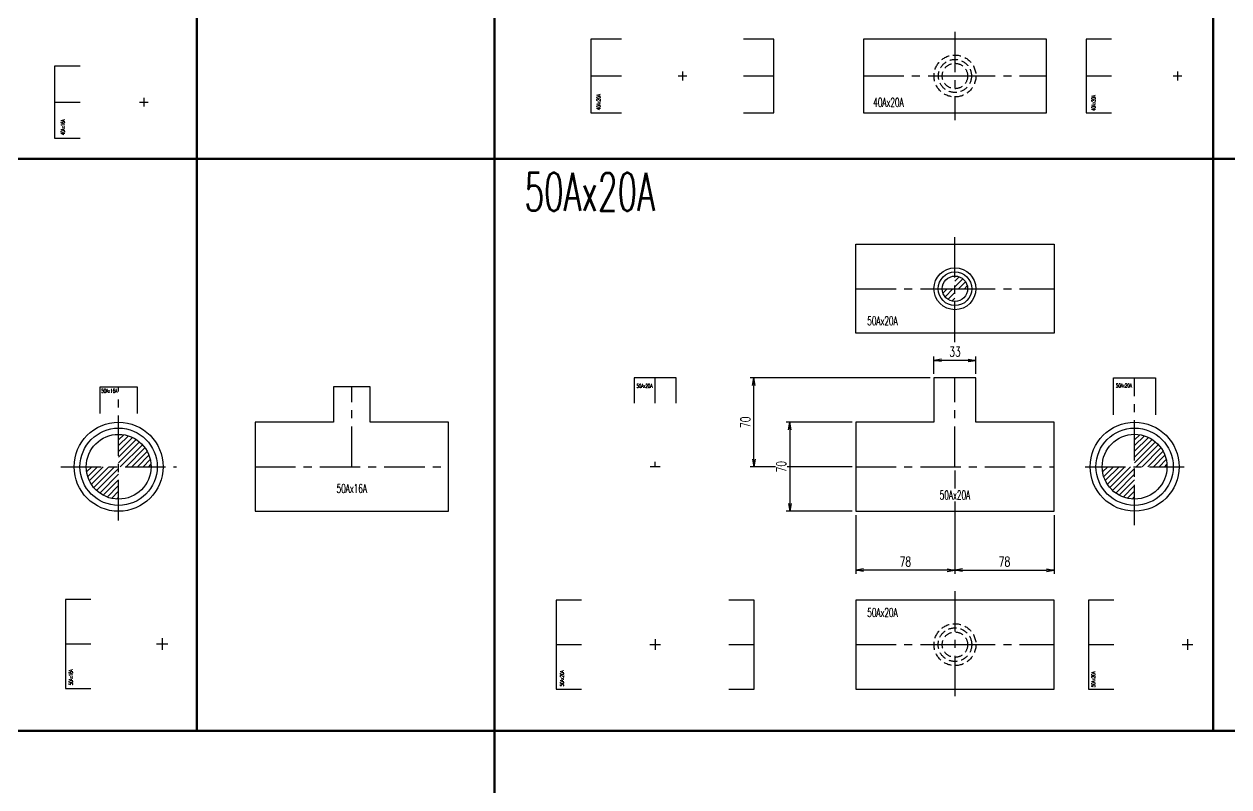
# Model space of a CAD drawing. Header units: millimetres. Extents: x 1711 to 90196, y -23291 to 8516.
# Drawn here: x 25519 to 26467, y -997 to -396 of the extents above; entities that cross this region are included whole.
import ezdxf

# ---------------------------------------------------------------- set-up
doc = ezdxf.new("R2010")
doc.units = ezdxf.units.MM
doc.header["$PDMODE"] = 35
doc.linetypes.add('CENTER', pattern=[50.8, 31.75, -6.35, 6.35, -6.35])
doc.linetypes.add('HIDDEN', pattern=[9.525, 6.35, -3.175])
doc.layers.add('line', color=153, linetype='Continuous', lineweight=50)
for name, color, linetype in [('寸法', 2, 'Continuous'), ('配管-CVP', 4, 'Continuous'), ('＃配管（PVC)', 21, 'Continuous')]:
    doc.layers.add(name, color=color, linetype=linetype)
doc.styles.add('kpk', font='romans.shx', dxfattribs={"width": 0.7, "bigfont": 'extfont2.shx'})
doc.styles.get("Standard").update_dxf_attribs({"font": 'romans.shx', "bigfont": 'extfont.shx'})
doc.dimstyles.new('KPK-3', dxfattribs={"dimscale": 3, "dimtxt": 2.5, "dimasz": 2, "dimexe": 1, "dimexo": 1, "dimgap": 1, "dimtad": 3, "dimdec": 1, "dimdsep": 46, "dimtxsty": 'kpk', "dimblk": 'OPEN', "dimcen": 2.5, "dimclrd": 2, "dimclre": 2, "dimclrt": 4, "dimadec": 1, "dimazin": 2, "dimtfac": 1, "dimtdec": 1, "dimtmove": 0, "dimatfit": 2, "dimldrblk": 'OPEN', "dimfxl": 0, "dimlwd": -1, "dimlwe": -1, "dimarcsym": 0})

# ---------------------------------------------------------------- blocks, each defined once
blk = doc.blocks.new('_Open')
at = {"color": 0, "linetype": 'ByBlock', "lineweight": -2}
for p, q in [((-1, 0.17), (0, 0)), ((-1, -0.17), (0, 0)), ((0, 0), (-1, 0))]:
    blk.add_line(p, q, dxfattribs=at)
blk = doc.blocks.new('*D2816')
at = {"layer": 'Defpoints', "color": 0, "transparency": 16777216}
for p in [(26251.32, -744.63), (26173.32, -779.63), (26173.32, -826.04)]:
    blk.add_point(p, dxfattribs=at)
at = {"layer": '寸法', "color": 2, "transparency": 16777216}
for p, q in [((26251.32, -747.63), (26251.32, -829.04)), ((26173.32, -782.63), (26173.32, -829.04)), ((26245.32, -826.04), (26179.32, -826.04))]:
    blk.add_line(p, q, dxfattribs=at)
at = {"layer": '寸法', "color": 2, "transparency": 16777216, "xscale": 6, "yscale": 6, "zscale": 6, "rotation": 180}
blk.add_blockref('_Open', (26173.32, -826.04), dxfattribs=at)
at = {"layer": '寸法', "color": 2, "transparency": 16777216, "xscale": 6, "yscale": 6, "zscale": 6}
blk.add_blockref('_Open', (26251.32, -826.04), dxfattribs=at)
at = {"layer": '寸法', "color": 4, "transparency": 16777216, "insert": (26212.32, -819.29), "char_height": 7.5, "attachment_point": 5, "style": 'kpk', "bg_fill": 3, "box_fill_scale": 1.1, "bg_fill_color": 256, "bg_fill_true_color": 13158600, "bg_fill_transparency": 0}
blk.add_mtext('78', dxfattribs=at)
blk = doc.blocks.new('*D2817')
at = {"layer": 'Defpoints', "color": 0, "transparency": 16777216}
for p in [(26251.32, -744.63), (26329.32, -779.63), (26329.32, -826.04)]:
    blk.add_point(p, dxfattribs=at)
at = {"layer": '寸法', "color": 2, "transparency": 16777216}
for p, q in [((26251.32, -747.63), (26251.32, -829.04)), ((26329.32, -782.63), (26329.32, -829.04)), ((26257.32, -826.04), (26323.32, -826.04))]:
    blk.add_line(p, q, dxfattribs=at)
at = {"layer": '寸法', "color": 2, "transparency": 16777216, "xscale": 6, "yscale": 6, "zscale": 6, "rotation": 180}
blk.add_blockref('_Open', (26251.32, -826.04), dxfattribs=at)
at = {"layer": '寸法', "color": 2, "transparency": 16777216, "xscale": 6, "yscale": 6, "zscale": 6}
blk.add_blockref('_Open', (26329.32, -826.04), dxfattribs=at)
at = {"layer": '寸法', "color": 4, "transparency": 16777216, "insert": (26290.32, -819.29), "char_height": 7.5, "attachment_point": 5, "style": 'kpk', "bg_fill": 3, "box_fill_scale": 1.1, "bg_fill_color": 256, "bg_fill_true_color": 13158600, "bg_fill_transparency": 0}
blk.add_mtext('78', dxfattribs=at)
blk = doc.blocks.new('*D2818')
at = {"layer": 'Defpoints', "color": 0, "transparency": 16777216}
for p in [(26093.1, -674.63), (26234.82, -674.63), (26173.32, -744.63)]:
    blk.add_point(p, dxfattribs=at)
at = {"layer": '寸法', "color": 2, "transparency": 16777216}
for p, q in [((26231.82, -674.63), (26090.1, -674.63)), ((26093.1, -738.63), (26093.1, -680.63)), ((26170.32, -744.63), (26090.1, -744.63))]:
    blk.add_line(p, q, dxfattribs=at)
at = {"layer": '寸法', "color": 2, "transparency": 16777216, "xscale": 6, "yscale": 6, "zscale": 6}
for p, rotation in [((26093.1, -674.63), 90), ((26093.1, -744.63), 270)]:
    blk.add_blockref('_Open', p, dxfattribs=dict(at, rotation=rotation))
at = {"layer": '寸法', "color": 4, "transparency": 16777216, "insert": (26086.35, -709.63), "char_height": 7.5, "attachment_point": 5, "rotation": 90, "style": 'kpk', "bg_fill": 3, "box_fill_scale": 1.1, "bg_fill_color": 256, "bg_fill_true_color": 13158600, "bg_fill_transparency": 0}
blk.add_mtext('70', dxfattribs=at)
blk = doc.blocks.new('*U1302')
at = {"layer": '＃配管（PVC)', "color": 2, "linetype": 'CENTER'}
for p, q in [((-3.42, 0), (3.42, 0)), ((0, 3.42), (0, -3.42))]:
    blk.add_line(p, q, dxfattribs=at)
at = {"layer": '＃配管（PVC)', "color": 0, "linetype": 'ByBlock'}
blk.add_lwpolyline([(-50, -28.5), (-70, -28.5), (-70, 28.5), (-50, 28.5)], dxfattribs=at)
at = {"layer": '＃配管（PVC)', "color": 2, "linetype": 'CENTER'}
blk.add_lwpolyline([(-70, 0), (-50, 0)], dxfattribs=at)
at = {"layer": 'Defpoints', "color": 6, "linetype": 'ByBlock', "insert": (-63.7, -19.76), "char_height": 3, "attachment_point": 5, "rotation": 90, "style": 'kpk', "bg_fill": 3, "box_fill_scale": 1.2, "bg_fill_color": 256, "bg_fill_transparency": 0}
blk.add_mtext('{\\W0.6;40Ax16A}', dxfattribs=at)
blk = doc.blocks.new('50Ax16A-RT-正面')
at = {"layer": '＃配管（PVC)', "color": 2, "linetype": 'CENTER'}
for p, q in [((0, 0), (0, 63)), ((-76, 0), (76, 0))]:
    blk.add_line(p, q, dxfattribs=at)
at = {"layer": '＃配管（PVC)', "color": 0, "linetype": 'ByBlock'}
blk.add_lwpolyline([(76, -35), (76, 35), (14.5, 35), (14.5, 63), (-14.5, 63), (-14.5, 35), (-76, 35), (-76, -35)], close=True, dxfattribs=at)
at = {"layer": 'Defpoints', "color": 6, "linetype": 'ByBlock', "insert": (0, -17.09), "char_height": 7, "attachment_point": 5, "style": 'kpk', "bg_fill": 3, "box_fill_scale": 1.2, "bg_fill_color": 256, "bg_fill_transparency": 0}
blk.add_mtext('{\\W0.6;50Ax16A}', dxfattribs=at)
blk = doc.blocks.new('50Ax16A-RT')
at = {"color": 0}
blk.add_blockref('50Ax16A-RT-正面', (0, 0), dxfattribs=at)
blk = doc.blocks.new('50Ax20A-RT-正面')
at = {"layer": '＃配管（PVC)', "color": 2, "linetype": 'CENTER'}
for p, q in [((0, 0), (0, 70)), ((-78, 0), (78, 0))]:
    blk.add_line(p, q, dxfattribs=at)
at = {"layer": '＃配管（PVC)', "color": 0, "linetype": 'ByBlock'}
blk.add_lwpolyline([(78, -35), (78, 35), (16.5, 35), (16.5, 70), (-16.5, 70), (-16.5, 35), (-78, 35), (-78, -35)], close=True, dxfattribs=at)
at = {"layer": 'Defpoints', "color": 6, "linetype": 'ByBlock', "insert": (0, -22.31), "char_height": 7, "attachment_point": 5, "style": 'kpk', "bg_fill": 3, "box_fill_scale": 1.2, "bg_fill_color": 256, "bg_fill_transparency": 0}
blk.add_mtext('{\\W0.6;50Ax20A}', dxfattribs=at)
blk = doc.blocks.new('50Ax16A-RT-側面')
at = {"layer": '＃配管（PVC)'}
h = blk.add_hatch(dxfattribs=at)
h.set_pattern_fill('ANSI31', color=252)
h.set_pattern_definition([(45, (-24969.4923, 812.8784), (-2.24506403, 2.24506403), [])])
h.paths.add_polyline_path([(0, 25.5), (0, 0), (25.5, 0, 0.414214)])
h.paths.add_polyline_path([(0, -25.5), (0, 0), (-25.5, 0, 0.414214)])
at = {"layer": '＃配管（PVC)', "color": 2, "linetype": 'CENTER'}
blk.add_line((-45.6, 0), (45.6, 0), dxfattribs=at)
at = {"layer": '＃配管（PVC)', "color": 0, "linetype": 'ByBlock'}
blk.add_lwpolyline([(-14.5, 41.86), (-14.5, 63), (14.5, 63), (14.5, 41.86)], dxfattribs=at)
for radius in [35, 30.4, 25.5]:
    blk.add_circle((0, 0), radius, dxfattribs=at)
at = {"layer": 'Defpoints', "color": 6, "linetype": 'ByBlock', "insert": (-7.31, 59.74), "char_height": 3, "attachment_point": 5, "style": 'kpk', "bg_fill": 3, "box_fill_scale": 1.2, "bg_fill_color": 256, "bg_fill_transparency": 0}
blk.add_mtext('{\\W0.6;50Ax16A}', dxfattribs=at)
at = {"layer": '＃配管（PVC)', "color": 2, "linetype": 'CENTER'}
blk.add_line((0, -42.27), (0, 63), dxfattribs=at)
blk = doc.blocks.new('*U748')
at = {"layer": '＃配管（PVC)', "color": 2, "linetype": 'CENTER'}
for p, q in [((-4.56, 0), (4.56, 0)), ((0, 4.56), (0, -4.56))]:
    blk.add_line(p, q, dxfattribs=at)
at = {"layer": '＃配管（PVC)', "color": 0, "linetype": 'ByBlock'}
blk.add_lwpolyline([(-56, 35), (-76, 35), (-76, -35), (-56, -35)], dxfattribs=at)
at = {"layer": '＃配管（PVC)', "color": 2, "linetype": 'CENTER'}
blk.add_lwpolyline([(-76, 0), (-56, 0)], dxfattribs=at)
at = {"layer": 'Defpoints', "color": 6, "linetype": 'ByBlock', "insert": (-71.82, -26.24), "char_height": 3, "attachment_point": 5, "rotation": 90, "style": 'kpk', "bg_fill": 3, "box_fill_scale": 1.2, "bg_fill_color": 256, "bg_fill_transparency": 0}
blk.add_mtext('{\\W0.6;50Ax16A}', dxfattribs=at)
blk = doc.blocks.new('40Ax20A-RT-下面')
at = {"layer": '＃配管（PVC)', "color": 2, "linetype": 'CENTER'}
blk.add_line((0, 34.8), (0, -34.8), dxfattribs=at)
at = {"layer": '＃配管（PVC)', "color": 0, "linetype": 'ByBlock'}
blk.add_lwpolyline([(-72, 29), (-72, -29), (72, -29), (72, 29)], close=True, dxfattribs=at)
at = {"layer": '＃配管（PVC)', "color": 2, "linetype": 'CENTER'}
blk.add_lwpolyline([(-72, 0), (0, 0), (72, 0)], dxfattribs=at)
at = {"layer": '＃配管（PVC)', "color": 252, "linetype": 'HIDDEN'}
for radius in [16.5, 13, 10]:
    blk.add_circle((0, 0), radius, dxfattribs=at)
at = {"layer": 'Defpoints', "color": 6, "linetype": 'ByBlock', "insert": (-52.34, -20.77), "char_height": 7, "attachment_point": 5, "style": 'kpk', "bg_fill": 3, "box_fill_scale": 1.2, "bg_fill_color": 256, "bg_fill_transparency": 0}
blk.add_mtext('{\\W0.6;40Ax20A}', dxfattribs=at)
blk = doc.blocks.new('*U1305')
at = {"layer": '＃配管（PVC)', "color": 2, "linetype": 'CENTER'}
for p, q in [((-3.48, 0), (3.48, 0)), ((0, 3.48), (0, -3.48))]:
    blk.add_line(p, q, dxfattribs=at)
at = {"layer": '＃配管（PVC)', "color": 0, "linetype": 'ByBlock'}
for points in [[(-48, 29), (-72, 29), (-72, -29), (-48, -29)], [(48, -29), (72, -29), (72, 29), (48, 29)]]:
    blk.add_lwpolyline(points, dxfattribs=at)
at = {"layer": '＃配管（PVC)', "color": 2, "linetype": 'CENTER'}
for points in [[(-72, 0), (-48, 0)], [(48, 0), (72, 0)]]:
    blk.add_lwpolyline(points, dxfattribs=at)
at = {"layer": 'Defpoints', "color": 6, "linetype": 'ByBlock', "insert": (-66.04, -20.54), "char_height": 3, "attachment_point": 5, "rotation": 90, "style": 'kpk', "bg_fill": 3, "box_fill_scale": 1.2, "bg_fill_color": 256, "bg_fill_transparency": 0}
blk.add_mtext('{\\W0.6;40Ax20A}', dxfattribs=at)
blk = doc.blocks.new('*U1304')
at = {"layer": '＃配管（PVC)', "color": 2, "linetype": 'CENTER'}
for p, q in [((-3.48, 0), (3.48, 0)), ((0, 3.48), (0, -3.48))]:
    blk.add_line(p, q, dxfattribs=at)
at = {"layer": '＃配管（PVC)', "color": 0, "linetype": 'ByBlock'}
blk.add_lwpolyline([(-52, 29), (-72, 29), (-72, -29), (-52, -29)], dxfattribs=at)
at = {"layer": '＃配管（PVC)', "color": 2, "linetype": 'CENTER'}
blk.add_lwpolyline([(-72, 0), (-52, 0)], dxfattribs=at)
at = {"layer": 'Defpoints', "color": 6, "linetype": 'ByBlock', "insert": (-66.06, -21.23), "char_height": 3, "attachment_point": 5, "rotation": 90, "style": 'kpk', "bg_fill": 3, "box_fill_scale": 1.2, "bg_fill_color": 256, "bg_fill_transparency": 0}
blk.add_mtext('{\\W0.6;40Ax20A}', dxfattribs=at)
blk = doc.blocks.new('50Ax20A-RT-側面')
at = {"layer": '＃配管（PVC)'}
h = blk.add_hatch(dxfattribs=at)
h.set_pattern_fill('ANSI31', color=252)
h.set_pattern_definition([(45, (-25769.2053, 744.626), (-2.24506403, 2.24506403), [])])
h.paths.add_polyline_path([(25.5, 0, 0.414214), (0, 25.5), (0, 0)])
h.paths.add_polyline_path([(0, 0), (-25.5, 0, 0.414214), (0, -25.5)])
at = {"layer": '＃配管（PVC)', "color": 2, "linetype": 'CENTER'}
blk.add_line((-39, 0), (39, 0), dxfattribs=at)
at = {"layer": '＃配管（PVC)', "color": 0, "linetype": 'ByBlock'}
blk.add_lwpolyline([(-16.5, 40.87), (-16.5, 70), (16.5, 70), (16.5, 40.87)], dxfattribs=at)
for radius in [35, 30.4, 25.5]:
    blk.add_circle((0, 0), radius, dxfattribs=at)
at = {"layer": 'Defpoints', "color": 6, "linetype": 'ByBlock', "insert": (-8.4, 63.86), "char_height": 3, "attachment_point": 5, "style": 'kpk', "bg_fill": 3, "box_fill_scale": 1.2, "bg_fill_color": 256, "bg_fill_transparency": 0}
blk.add_mtext('{\\W0.6;50Ax20A}', dxfattribs=at)
at = {"layer": '＃配管（PVC)', "color": 2, "linetype": 'CENTER'}
blk.add_line((0, -45.98), (0, 70), dxfattribs=at)
blk = doc.blocks.new('*U750')
at = {"layer": '＃配管（PVC)', "color": 2, "linetype": 'CENTER'}
for p, q in [((-4.2, 0), (4.2, 0)), ((0, 4.2), (0, -4.2))]:
    blk.add_line(p, q, dxfattribs=at)
at = {"layer": '＃配管（PVC)', "color": 0, "linetype": 'ByBlock'}
blk.add_lwpolyline([(-58, 35), (-78, 35), (-78, -35), (-58, -35)], dxfattribs=at)
at = {"layer": '＃配管（PVC)', "color": 2, "linetype": 'CENTER'}
blk.add_lwpolyline([(-78, 0), (-58, 0)], dxfattribs=at)
at = {"layer": 'Defpoints', "color": 6, "linetype": 'ByBlock', "insert": (-74.24, -27.21), "char_height": 3, "attachment_point": 5, "rotation": 90, "style": 'kpk', "bg_fill": 3, "box_fill_scale": 1.2, "bg_fill_color": 256, "bg_fill_transparency": 0}
blk.add_mtext('{\\W0.6;50Ax20A}', dxfattribs=at)
blk = doc.blocks.new('*U749')
at = {"layer": '＃配管（PVC)', "color": 2, "linetype": 'CENTER'}
for p, q in [((-4.2, 0), (4.2, 0)), ((0, 4.2), (0, -4.2))]:
    blk.add_line(p, q, dxfattribs=at)
at = {"layer": '＃配管（PVC)', "color": 0, "linetype": 'ByBlock'}
for points in [[(-58, 35), (-78, 35), (-78, -35), (-58, -35)], [(58, -35), (78, -35), (78, 35), (58, 35)]]:
    blk.add_lwpolyline(points, dxfattribs=at)
at = {"layer": '＃配管（PVC)', "color": 2, "linetype": 'CENTER'}
for points in [[(-78, 0), (-58, 0)], [(58, 0), (78, 0)]]:
    blk.add_lwpolyline(points, dxfattribs=at)
at = {"layer": 'Defpoints', "color": 6, "linetype": 'ByBlock', "insert": (-73.46, -26.55), "char_height": 3, "attachment_point": 5, "rotation": 90, "style": 'kpk', "bg_fill": 3, "box_fill_scale": 1.2, "bg_fill_color": 256, "bg_fill_transparency": 0}
blk.add_mtext('{\\W0.6;50Ax20A}', dxfattribs=at)
blk = doc.blocks.new('50Ax20A-RT-上面')
at = {"layer": '＃配管（PVC)'}
h = blk.add_hatch(dxfattribs=at)
h.set_pattern_fill('ANSI31', color=252)
h.set_pattern_definition([(45, (-25627.7957, 604.626), (-2.24506403, 2.24506403), [])])
h.paths.add_polyline_path([(10, 0, 0.414214), (0, 10), (0, 0)])
h.paths.add_polyline_path([(0, -10), (0, 0), (-10, 0, 0.414214)])
at = {"layer": '＃配管（PVC)', "color": 2, "linetype": 'CENTER'}
blk.add_line((0, -42), (0, 42), dxfattribs=at)
at = {"layer": '＃配管（PVC)', "color": 0, "linetype": 'ByBlock'}
blk.add_lwpolyline([(-78, -35), (-78, 35), (78, 35), (78, -35)], close=True, dxfattribs=at)
at = {"layer": '＃配管（PVC)', "color": 2, "linetype": 'CENTER'}
blk.add_lwpolyline([(-78, 0), (0, 0), (78, 0)], dxfattribs=at)
at = {"layer": '＃配管（PVC)', "color": 0, "linetype": 'ByBlock'}
for radius in [16.5, 13.22, 10]:
    blk.add_circle((0, 0), radius, dxfattribs=at)
at = {"layer": 'Defpoints', "color": 6, "linetype": 'ByBlock', "insert": (-57.07, -25.27), "char_height": 7, "attachment_point": 5, "style": 'kpk', "bg_fill": 3, "box_fill_scale": 1.2, "bg_fill_color": 256, "bg_fill_transparency": 0}
blk.add_mtext('{\\W0.6;50Ax20A}', dxfattribs=at)
blk = doc.blocks.new('50Ax20A-RT-下面')
at = {"layer": '＃配管（PVC)', "color": 2, "linetype": 'CENTER'}
blk.add_line((0, 42), (0, -42), dxfattribs=at)
at = {"layer": '＃配管（PVC)', "color": 0, "linetype": 'ByBlock'}
blk.add_lwpolyline([(-78, 35), (-78, -35), (78, -35), (78, 35)], close=True, dxfattribs=at)
at = {"layer": '＃配管（PVC)', "color": 2, "linetype": 'CENTER'}
blk.add_lwpolyline([(-78, 0), (0, 0), (78, 0)], dxfattribs=at)
at = {"layer": '＃配管（PVC)', "color": 252, "linetype": 'HIDDEN'}
for radius in [16.5, 13.22, 10]:
    blk.add_circle((0, 0), radius, dxfattribs=at)
at = {"layer": 'Defpoints', "color": 6, "linetype": 'ByBlock', "insert": (-57.07, 25.27), "char_height": 7, "attachment_point": 5, "style": 'kpk', "bg_fill": 3, "box_fill_scale": 1.2, "bg_fill_color": 256, "bg_fill_transparency": 0}
blk.add_mtext('{\\W0.6;50Ax20A}', dxfattribs=at)
blk = doc.blocks.new('*U1315')
at = {"layer": '＃配管（PVC)', "color": 2, "linetype": 'CENTER'}
for p, q in [((3.9, 0), (-3.9, 0)), ((0, 0), (0, 3.9))]:
    blk.add_line(p, q, dxfattribs=at)
at = {"layer": '＃配管（PVC)', "color": 0, "linetype": 'ByBlock'}
blk.add_lwpolyline([(16.5, 50), (16.5, 70), (-16.5, 70), (-16.5, 50)], dxfattribs=at)
at = {"layer": 'Defpoints', "color": 6, "linetype": 'ByBlock', "insert": (-8.45, 63.6), "char_height": 3, "attachment_point": 5, "style": 'kpk', "bg_fill": 3, "box_fill_scale": 1.2, "bg_fill_color": 256, "bg_fill_transparency": 0}
blk.add_mtext('{\\W0.6;50Ax20A}', dxfattribs=at)
at = {"layer": '＃配管（PVC)', "color": 2, "linetype": 'CENTER'}
blk.add_line((0, 50), (0, 70), dxfattribs=at)
blk = doc.blocks.new('A$C6aa1e4fd')
at = {"layer": 'line'}
for p, q in [((4271.72, -100), (4271.72, -8135.92)), ((60, -2110), (17081.22, -2110)), ((60, -2560), (17081.22, -2560))]:
    blk.add_line(p, q, dxfattribs=at)
for points in [[(4271.72, -1710), (4037.52, -1710), (4037.52, -2110), (4271.72, -2110)], [(5071.72, -1710), (4837.52, -1710), (4837.52, -2110), (5071.72, -2110)], [(4271.72, -2110), (4037.52, -2110), (4037.52, -2560), (4271.72, -2560)], [(5071.72, -2110), (4837.52, -2110), (4837.52, -2560), (5071.72, -2560)]]:
    blk.add_lwpolyline(points, close=True, dxfattribs=at)
at = {"layer": 'line', "insert": (4295.27, -2135.88), "char_height": 30, "attachment_point": 4}
blk.add_mtext('{\\W0.6;50Ax20A}', dxfattribs=at)
blk = doc.blocks.new('*D3245')
at = {"layer": 'Defpoints', "color": 0, "linetype": 'ByBlock', "transparency": 16777216}
for p in [(26173.32, -709.63), (26121.38, -779.63), (26173.32, -779.63)]:
    blk.add_point(p, dxfattribs=at)
at = {"layer": '寸法', "color": 2, "transparency": 16777216}
for p, q in [((26170.32, -709.63), (26118.38, -709.63)), ((26121.38, -715.63), (26121.38, -773.63)), ((26170.32, -779.63), (26118.38, -779.63))]:
    blk.add_line(p, q, dxfattribs=at)
at = {"layer": '寸法', "color": 2, "linetype": 'ByBlock', "transparency": 16777216, "xscale": 6, "yscale": 6, "zscale": 6}
for p, rotation in [((26121.38, -709.63), 90), ((26121.38, -779.63), 270)]:
    blk.add_blockref('_Open', p, dxfattribs=dict(at, rotation=rotation))
at = {"layer": '寸法', "color": 4, "linetype": 'ByBlock', "transparency": 16777216, "insert": (26114.63, -744.63), "char_height": 7.5, "attachment_point": 5, "rotation": 90, "style": 'kpk', "bg_fill": 3, "box_fill_scale": 1.1, "bg_fill_color": 256, "bg_fill_true_color": 13158600, "bg_fill_transparency": 0}
blk.add_mtext('70', dxfattribs=at)
blk = doc.blocks.new('*D3246')
at = {"layer": 'Defpoints', "color": 0, "linetype": 'ByBlock', "transparency": 16777216}
for p in [(26234.82, -660.95), (26234.82, -674.63), (26267.82, -674.63)]:
    blk.add_point(p, dxfattribs=at)
at = {"layer": '寸法', "color": 2, "transparency": 16777216}
for p, q in [((26234.82, -671.63), (26234.82, -657.95)), ((26261.82, -660.95), (26240.82, -660.95)), ((26267.82, -671.63), (26267.82, -657.95))]:
    blk.add_line(p, q, dxfattribs=at)
at = {"layer": '寸法', "color": 2, "linetype": 'ByBlock', "transparency": 16777216, "xscale": 6, "yscale": 6, "zscale": 6, "rotation": 180}
blk.add_blockref('_Open', (26234.82, -660.95), dxfattribs=at)
at = {"layer": '寸法', "color": 2, "linetype": 'ByBlock', "transparency": 16777216, "xscale": 6, "yscale": 6, "zscale": 6}
blk.add_blockref('_Open', (26267.82, -660.95), dxfattribs=at)
at = {"layer": '寸法', "color": 4, "linetype": 'ByBlock', "transparency": 16777216, "insert": (26251.32, -654.2), "char_height": 7.5, "attachment_point": 5, "style": 'kpk', "bg_fill": 3, "box_fill_scale": 1.1, "bg_fill_color": 256, "bg_fill_true_color": 13158600, "bg_fill_transparency": 0}
blk.add_mtext('33', dxfattribs=at)

msp = doc.modelspace()

# ---------------------------------------------------------------- block references
at = {"layer": '配管-CVP'}
for name, p in [('40Ax20A-RT-下面', (26251.3248, -437.2374)), ('*U1305', (26036.8248, -437.2374)), ('*U1304', (26426.4984, -437.2374)), ('*U1302', (25612.8196, -457.7974)), ('50Ax20A-RT-上面', (26251.3248, -604.6261)), ('50Ax16A-RT-側面', (25593.0213, -744.6667)), ('50Ax16A-RT', (25776.5766, -744.6667)), ('*U1315', (26015.4152, -744.6261)), ('50Ax20A-RT-側面', (26392.7343, -744.6261)), ('50Ax20A-RT-下面', (26251.3248, -884.6261)), ('*U748', (25627.2729, -884.0633)), ('*U749', (26015.4152, -884.6261)), ('*U750', (26434.4554, -884.6261))]:
    msp.add_blockref(name, p, dxfattribs=at)

# ---------------------------------------------------------------- dimensions: what is measured, and where the dimension line sits
at = {"layer": '寸法'}
dim = msp.add_linear_dim(base=(26173.3248, -826.0405), p1=(26251.3248, -744.6261), p2=(26173.3248, -779.6261), dimstyle='KPK-3', dxfattribs=at)
dim.commit()
dim.dimension.update_dxf_attribs({"geometry": '*D2816', "text_midpoint": (26212.3248, -819.2905)})

# ---------------------------------------------------------------- next in the draw order: dimensions: what is measured, and where the dimension line sits
dim = msp.add_linear_dim(base=(26093.0995, -674.6261), p1=(26173.3248, -744.6261), p2=(26234.8248, -674.6261), angle=90, dimstyle='KPK-3', dxfattribs=at)
dim.commit()
dim.dimension.update_dxf_attribs({"geometry": '*D2818', "text_midpoint": (26086.3495, -709.6261)})
dim = msp.add_linear_dim(base=(26329.3248, -826.0405), p1=(26251.3248, -744.6261), p2=(26329.3248, -779.6261), dimstyle='KPK-3', dxfattribs=at)
dim.commit()
dim.dimension.update_dxf_attribs({"geometry": '*D2817', "text_midpoint": (26290.3248, -819.2905)})

# ---------------------------------------------------------------- next in the draw order: block references
at = {"layer": '配管-CVP'}
msp.add_blockref('50Ax20A-RT-正面', (26251.3248, -744.6261), dxfattribs=at)

# ---------------------------------------------------------------- next in the draw order: block references
at = {"layer": 'line', "linetype": 'ByBlock'}
msp.add_blockref('A$C6aa1e4fd', (21617.1739, 1607.5677), dxfattribs=at)

# ---------------------------------------------------------------- next in the draw order: dimensions: what is measured, and where the dimension line sits
at = {"layer": '寸法', "linetype": 'ByBlock'}
dim = msp.add_linear_dim(base=(26234.8248, -660.9459), p1=(26267.8248, -674.6261), p2=(26234.8248, -674.6261), dimstyle='KPK-3', dxfattribs=at)
dim.commit()
dim.dimension.update_dxf_attribs({"geometry": '*D3246', "text_midpoint": (26251.3248, -654.1959)})
dim = msp.add_linear_dim(base=(26121.3832, -779.6261), p1=(26173.3248, -709.6261), p2=(26173.3248, -779.6261), angle=90, dimstyle='KPK-3', dxfattribs=at)
dim.commit()
dim.dimension.update_dxf_attribs({"geometry": '*D3245', "text_midpoint": (26114.6332, -744.6261)})

doc.saveas('drawing.dxf')
